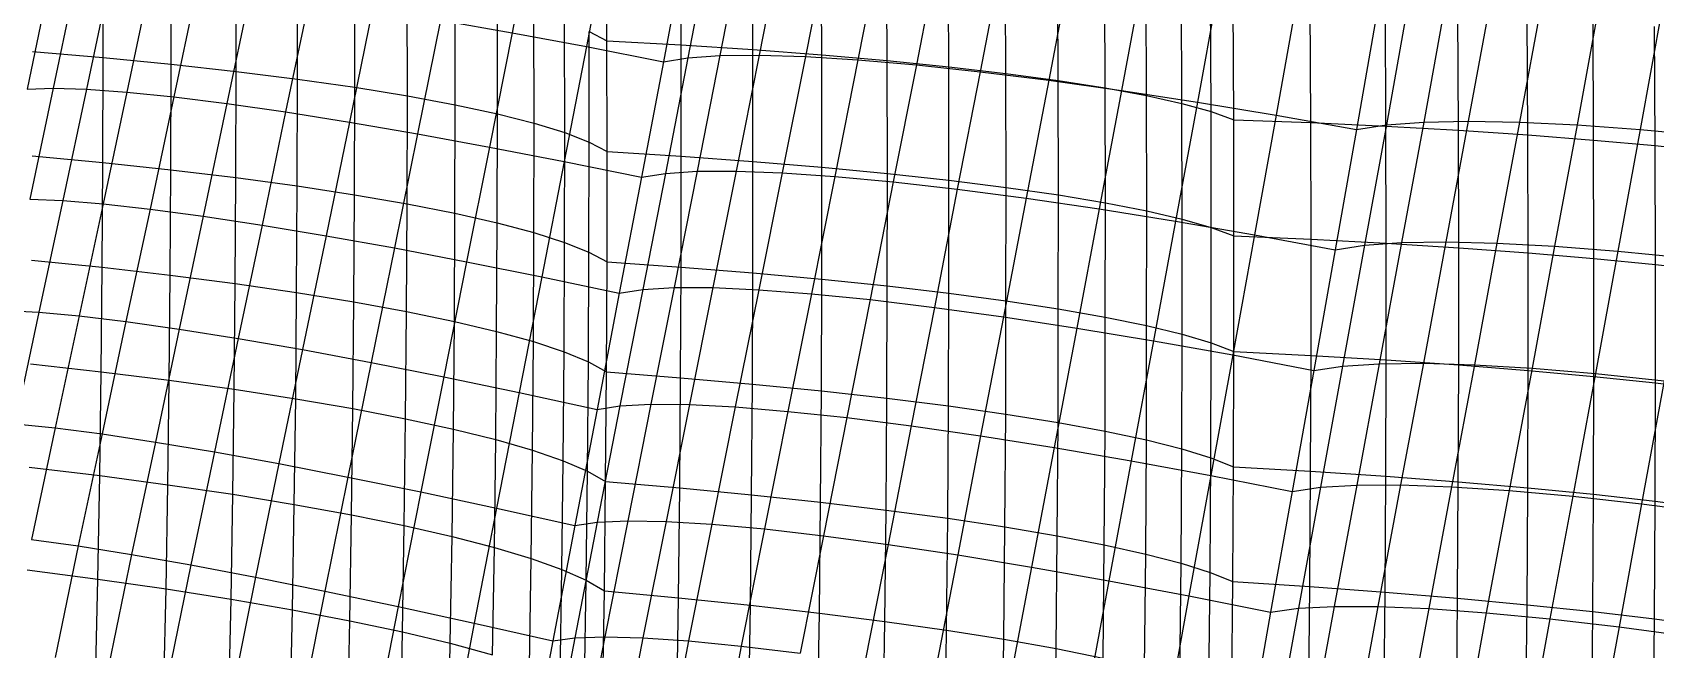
# Model space of a CAD drawing. Extents: x -429 to 429, y -1 to 209.
# Drawn here: x -361.02 to -325.05, y 123.39 to 137.08 of the extents above; entities that cross this region are included whole.
import ezdxf

# ---------------------------------------------------------------- set-up
doc = ezdxf.new("R2010")
doc.units = 0

msp = doc.modelspace()

# ---------------------------------------------------------------- linework, layer by layer
at = {"layer": 'default', "color": 5, "linetype": 'CONTINUOUS'}
for p, q in [((-349.9, 139.598, 122.231), (-350.394, 137.07, 121.901)), ((-348.256, 139.304, 121.576), (-348.742, 136.762, 121.253)), ((-346.561, 138.983, 121.088), (-347.04, 136.426, 120.775)), ((-346.561, 138.983, 121.088), (-347.04, 136.426, 120.775)), ((-346.006, 139.074, 119.3), (-346.497, 136.516, 118.976)), ((-345.287, 139.127, 117.572), (-345.787, 136.566, 117.237)), ((-344.41, 139.141, 115.92), (-344.916, 136.575, 115.574)), ((-343.384, 139.115, 114.36), (-343.893, 136.542, 114.003)), ((-342.219, 139.05, 112.906), (-342.727, 136.47, 112.54)), ((-340.925, 138.946, 111.571), (-341.431, 136.357, 111.199)), ((-339.515, 138.804, 110.369), (-340.017, 136.205, 109.993)), ((-338.002, 138.627, 109.311), (-338.497, 136.016, 108.933)), ((-360.636, 138.262, 133.882), (-361.141, 135.816, 133.593)), ((-360.05, 138.288, 132.154), (-360.565, 135.838, 131.855)), ((-359.305, 138.273, 130.491), (-359.826, 135.817, 130.181)), ((-358.407, 138.217, 128.909), (-358.932, 135.753, 128.589)), ((-336.4, 138.414, 108.407), (-336.888, 135.792, 108.03)), ((-334.724, 138.169, 107.664), (-335.204, 135.533, 107.292)), ((-357.365, 138.12, 127.423), (-357.891, 135.647, 127.095)), ((-356.19, 137.983, 126.048), (-356.714, 135.5, 125.713)), ((-354.892, 137.808, 124.796), (-355.412, 135.313, 124.457)), ((-332.989, 137.893, 107.091), (-333.462, 135.245, 106.727)), ((-328.712, 137.778, 101.559), (-329.203, 135.107, 101.172)), ((-353.484, 137.596, 123.681), (-353.999, 135.089, 123.34)), ((-331.214, 137.59, 106.692), (-331.678, 134.927, 106.34)), ((-331.214, 137.59, 106.692), (-331.678, 134.927, 106.34)), ((-330.541, 137.691, 104.905), (-331.017, 135.027, 104.541)), ((-329.704, 137.754, 103.189), (-330.19, 135.088, 102.813)), ((-327.574, 137.762, 100.03), (-328.067, 135.086, 99.634)), ((-326.299, 137.708, 98.617), (-326.792, 135.025, 98.213)), ((-324.901, 137.615, 97.333), (-325.391, 134.924, 96.923)), ((-351.98, 137.349, 122.713), (-352.488, 134.829, 122.372)), ((-351.98, 137.349, 122.713), (-350.394, 137.07, 121.901)), ((-350.394, 137.07, 121.901), (-350.895, 134.536, 121.564)), ((-350.394, 137.07, 121.901), (-348.742, 136.762, 121.253)), ((-348.742, 136.762, 121.253), (-349.236, 134.214, 120.923)), ((-348.742, 136.762, 121.253), (-347.04, 136.426, 120.775)), ((-347.04, 136.426, 120.775), (-347.526, 133.864, 120.456)), ((-347.04, 136.426, 120.775), (-347.526, 133.864, 120.456)), ((-347.04, 136.426, 120.775), (-346.497, 136.516, 118.976)), ((-346.497, 136.516, 118.976), (-346.995, 133.952, 118.646)), ((-346.497, 136.516, 118.976), (-345.787, 136.566, 117.237)), ((-345.787, 136.566, 117.237), (-346.293, 133.998, 116.896)), ((-345.787, 136.566, 117.237), (-344.916, 136.575, 115.574)), ((-344.916, 136.575, 115.574), (-345.428, 134.002, 115.222)), ((-344.916, 136.575, 115.574), (-343.893, 136.542, 114.003)), ((-343.893, 136.542, 114.003), (-344.408, 133.963, 113.641)), ((-343.893, 136.542, 114.003), (-342.727, 136.47, 112.54)), ((-342.727, 136.47, 112.54), (-343.242, 133.882, 112.169)), ((-342.727, 136.47, 112.54), (-341.431, 136.357, 111.199)), ((-341.431, 136.357, 111.199), (-341.944, 133.761, 110.821)), ((-341.431, 136.357, 111.199), (-340.017, 136.205, 109.993)), ((-340.017, 136.205, 109.993), (-340.525, 133.599, 109.611)), ((-340.017, 136.205, 109.993), (-338.497, 136.016, 108.933)), ((-338.497, 136.016, 108.933), (-338.999, 133.399, 108.549)), ((-338.497, 136.016, 108.933), (-336.888, 135.792, 108.03)), ((-361.141, 135.816, 133.593), (-360.565, 135.838, 131.855)), ((-360.565, 135.838, 131.855), (-361.081, 133.376, 131.553)), ((-360.565, 135.838, 131.855), (-359.826, 135.817, 130.181)), ((-359.826, 135.817, 130.181), (-360.348, 133.348, 129.871)), ((-359.826, 135.817, 130.181), (-358.932, 135.753, 128.589)), ((-358.932, 135.753, 128.589), (-359.456, 133.276, 128.27)), ((-358.932, 135.753, 128.589), (-357.891, 135.647, 127.095)), ((-357.891, 135.647, 127.095), (-358.416, 133.16, 126.768)), ((-357.891, 135.647, 127.095), (-356.714, 135.5, 125.713)), ((-336.888, 135.792, 108.03), (-337.382, 133.162, 107.647)), ((-336.888, 135.792, 108.03), (-335.204, 135.533, 107.292)), ((-356.714, 135.5, 125.713), (-357.238, 133.003, 125.38)), ((-356.714, 135.5, 125.713), (-355.412, 135.313, 124.457)), ((-355.412, 135.313, 124.457), (-355.933, 132.805, 124.12)), ((-355.412, 135.313, 124.457), (-353.999, 135.089, 123.34)), ((-335.204, 135.533, 107.292), (-335.691, 132.891, 106.913)), ((-335.204, 135.533, 107.292), (-333.462, 135.245, 106.727)), ((-353.999, 135.089, 123.34), (-354.515, 132.569, 123)), ((-353.999, 135.089, 123.34), (-352.488, 134.829, 122.372)), ((-333.462, 135.245, 106.727), (-333.94, 132.589, 106.356)), ((-333.462, 135.245, 106.727), (-331.678, 134.927, 106.34)), ((-331.678, 134.927, 106.34), (-332.149, 132.259, 105.98)), ((-331.678, 134.927, 106.34), (-332.149, 132.259, 105.98)), ((-331.678, 134.927, 106.34), (-331.017, 135.027, 104.541)), ((-331.017, 135.027, 104.541), (-331.5, 132.357, 104.171)), ((-331.017, 135.027, 104.541), (-330.19, 135.088, 102.813)), ((-330.19, 135.088, 102.813), (-330.681, 132.415, 102.431)), ((-330.19, 135.088, 102.813), (-329.203, 135.107, 101.172)), ((-329.203, 135.107, 101.172), (-329.7, 132.43, 100.78)), ((-329.203, 135.107, 101.172), (-328.067, 135.086, 99.634)), ((-328.067, 135.086, 99.634), (-328.566, 132.403, 99.231)), ((-328.067, 135.086, 99.634), (-326.792, 135.025, 98.213)), ((-326.792, 135.025, 98.213), (-327.291, 132.335, 97.802)), ((-326.792, 135.025, 98.213), (-325.391, 134.924, 96.923)), ((-325.391, 134.924, 96.923), (-325.887, 132.225, 96.506)), ((-325.391, 134.924, 96.923), (-323.877, 134.784, 95.776)), ((-352.488, 134.829, 122.372), (-352.999, 132.297, 122.033)), ((-352.488, 134.829, 122.372), (-350.895, 134.536, 121.564)), ((-350.895, 134.536, 121.564), (-351.399, 131.991, 121.227)), ((-350.895, 134.536, 121.564), (-349.236, 134.214, 120.923)), ((-349.236, 134.214, 120.923), (-349.733, 131.656, 120.592)), ((-349.236, 134.214, 120.923), (-347.526, 133.864, 120.456)), ((-347.526, 133.864, 120.456), (-348.016, 131.293, 120.133)), ((-347.526, 133.864, 120.456), (-348.016, 131.293, 120.133)), ((-347.526, 133.864, 120.456), (-346.995, 133.952, 118.646)), ((-346.995, 133.952, 118.646), (-347.495, 131.378, 118.313)), ((-346.995, 133.952, 118.646), (-346.293, 133.998, 116.896)), ((-346.293, 133.998, 116.896), (-346.801, 131.419, 116.552)), ((-346.293, 133.998, 116.896), (-345.428, 134.002, 115.222)), ((-345.428, 134.002, 115.222), (-345.94, 131.417, 114.868)), ((-345.428, 134.002, 115.222), (-344.408, 133.963, 113.641)), ((-344.408, 133.963, 113.641), (-344.922, 131.371, 113.279)), ((-344.408, 133.963, 113.641), (-343.242, 133.882, 112.169)), ((-343.242, 133.882, 112.169), (-343.756, 131.282, 111.799)), ((-343.242, 133.882, 112.169), (-341.944, 133.761, 110.821)), ((-341.944, 133.761, 110.821), (-342.455, 131.151, 110.445)), ((-341.944, 133.761, 110.821), (-340.525, 133.599, 109.611)), ((-340.525, 133.599, 109.611), (-341.032, 130.979, 109.23)), ((-340.525, 133.599, 109.611), (-338.999, 133.399, 108.549)), ((-361.081, 133.376, 131.553), (-360.348, 133.348, 129.871)), ((-360.348, 133.348, 129.871), (-360.878, 130.873, 129.554)), ((-360.348, 133.348, 129.871), (-359.456, 133.276, 128.27)), ((-359.456, 133.276, 128.27), (-359.99, 130.792, 127.944)), ((-359.456, 133.276, 128.27), (-358.416, 133.16, 126.768)), ((-358.416, 133.16, 126.768), (-358.951, 130.667, 126.433)), ((-358.416, 133.16, 126.768), (-357.238, 133.003, 125.38)), ((-338.999, 133.399, 108.549), (-339.502, 130.768, 108.166)), ((-338.999, 133.399, 108.549), (-337.382, 133.162, 107.647)), ((-337.382, 133.162, 107.647), (-337.879, 130.52, 107.265)), ((-337.382, 133.162, 107.647), (-335.691, 132.891, 106.913)), ((-357.238, 133.003, 125.38), (-357.771, 130.499, 125.038)), ((-357.238, 133.003, 125.38), (-355.933, 132.805, 124.12)), ((-355.933, 132.805, 124.12), (-356.462, 130.29, 123.773)), ((-355.933, 132.805, 124.12), (-354.515, 132.569, 123)), ((-335.691, 132.891, 106.913), (-336.18, 130.238, 106.534)), ((-335.691, 132.891, 106.913), (-333.94, 132.589, 106.356)), ((-354.515, 132.569, 123), (-355.039, 130.042, 122.652)), ((-354.515, 132.569, 123), (-352.999, 132.297, 122.033)), ((-333.94, 132.589, 106.356), (-334.423, 129.924, 105.983)), ((-333.94, 132.589, 106.356), (-332.149, 132.259, 105.98)), ((-331.5, 132.357, 104.171), (-330.681, 132.415, 102.431)), ((-330.681, 132.415, 102.431), (-331.173, 129.73, 102.047)), ((-330.681, 132.415, 102.431), (-329.7, 132.43, 100.78)), ((-329.7, 132.43, 100.78), (-330.196, 129.74, 100.386)), ((-329.7, 132.43, 100.78), (-328.566, 132.403, 99.231)), ((-328.566, 132.403, 99.231), (-329.065, 129.706, 98.829)), ((-328.566, 132.403, 99.231), (-327.291, 132.335, 97.802)), ((-352.999, 132.297, 122.033), (-353.516, 129.757, 121.685)), ((-352.999, 132.297, 122.033), (-351.399, 131.991, 121.227)), ((-332.149, 132.259, 105.98), (-332.625, 129.582, 105.616)), ((-332.149, 132.259, 105.98), (-332.625, 129.582, 105.616)), ((-332.149, 132.259, 105.98), (-331.5, 132.357, 104.171)), ((-331.5, 132.357, 104.171), (-331.986, 129.677, 103.796)), ((-327.291, 132.335, 97.802), (-327.789, 129.63, 97.393)), ((-327.291, 132.335, 97.802), (-325.887, 132.225, 96.506)), ((-325.887, 132.225, 96.506), (-326.383, 129.512, 96.091)), ((-325.887, 132.225, 96.506), (-324.369, 132.076, 95.355)), ((-351.399, 131.991, 121.227), (-351.908, 129.439, 120.883)), ((-351.399, 131.991, 121.227), (-349.733, 131.656, 120.592)), ((-349.733, 131.656, 120.592), (-350.234, 129.091, 120.255)), ((-349.733, 131.656, 120.592), (-348.016, 131.293, 120.133)), ((-348.016, 131.293, 120.133), (-348.51, 128.717, 119.807)), ((-348.016, 131.293, 120.133), (-348.51, 128.717, 119.807)), ((-348.016, 131.293, 120.133), (-347.495, 131.378, 118.313)), ((-347.495, 131.378, 118.313), (-348.001, 128.797, 117.976)), ((-347.495, 131.378, 118.313), (-346.801, 131.419, 116.552)), ((-346.801, 131.419, 116.552), (-347.316, 128.833, 116.204)), ((-346.801, 131.419, 116.552), (-345.94, 131.417, 114.868)), ((-345.94, 131.417, 114.868), (-346.461, 128.825, 114.509)), ((-345.94, 131.417, 114.868), (-344.922, 131.371, 113.279)), ((-344.922, 131.371, 113.279), (-345.445, 128.772, 112.909)), ((-344.922, 131.371, 113.279), (-343.756, 131.282, 111.799)), ((-343.756, 131.282, 111.799), (-344.28, 128.674, 111.42)), ((-343.756, 131.282, 111.799), (-342.455, 131.151, 110.445)), ((-342.455, 131.151, 110.445), (-342.977, 128.534, 110.059)), ((-342.455, 131.151, 110.445), (-341.032, 130.979, 109.23)), ((-341.032, 130.979, 109.23), (-341.549, 128.352, 108.839)), ((-341.032, 130.979, 109.23), (-339.502, 130.768, 108.166)), ((-361.605, 130.909, 131.247), (-360.878, 130.873, 129.554)), ((-360.878, 130.873, 129.554), (-361.402, 128.398, 129.241)), ((-360.878, 130.873, 129.554), (-359.99, 130.792, 127.944)), ((-359.99, 130.792, 127.944), (-360.517, 128.307, 127.623)), ((-359.99, 130.792, 127.944), (-358.951, 130.667, 126.433)), ((-358.951, 130.667, 126.433), (-359.479, 128.172, 126.105)), ((-358.951, 130.667, 126.433), (-357.771, 130.499, 125.038)), ((-339.502, 130.768, 108.166), (-340.012, 128.13, 107.774)), ((-339.502, 130.768, 108.166), (-337.879, 130.52, 107.265)), ((-357.771, 130.499, 125.038), (-358.297, 127.994, 124.703)), ((-357.771, 130.499, 125.038), (-356.462, 130.29, 123.773)), ((-356.462, 130.29, 123.773), (-356.986, 127.773, 123.434)), ((-356.462, 130.29, 123.773), (-355.039, 130.042, 122.652)), ((-337.879, 130.52, 107.265), (-338.381, 127.871, 106.873)), ((-337.879, 130.52, 107.265), (-336.18, 130.238, 106.534)), ((-336.18, 130.238, 106.534), (-336.675, 127.577, 106.147)), ((-336.18, 130.238, 106.534), (-334.423, 129.924, 105.983)), ((-355.039, 130.042, 122.652), (-355.558, 127.514, 122.31)), ((-355.039, 130.042, 122.652), (-353.516, 129.757, 121.685)), ((-334.423, 129.924, 105.983), (-334.909, 127.252, 105.604)), ((-334.423, 129.924, 105.983), (-332.625, 129.582, 105.616)), ((-353.516, 129.757, 121.685), (-354.029, 127.218, 121.343)), ((-353.516, 129.757, 121.685), (-351.908, 129.439, 120.883)), ((-332.625, 129.582, 105.616), (-333.104, 126.898, 105.248)), ((-332.625, 129.582, 105.616), (-333.104, 126.898, 105.248)), ((-332.625, 129.582, 105.616), (-331.986, 129.677, 103.796)), ((-331.986, 129.677, 103.796), (-332.476, 126.99, 103.417)), ((-331.986, 129.677, 103.796), (-331.173, 129.73, 102.047)), ((-331.173, 129.73, 102.047), (-331.673, 127.038, 101.657)), ((-331.173, 129.73, 102.047), (-330.196, 129.74, 100.386)), ((-330.196, 129.74, 100.386), (-330.701, 127.043, 99.985)), ((-330.196, 129.74, 100.386), (-329.065, 129.706, 98.829)), ((-329.065, 129.706, 98.829), (-329.572, 127.003, 98.418)), ((-329.065, 129.706, 98.829), (-327.789, 129.63, 97.393)), ((-327.789, 129.63, 97.393), (-328.296, 126.919, 96.973)), ((-327.789, 129.63, 97.393), (-326.383, 129.512, 96.091)), ((-326.383, 129.512, 96.091), (-326.888, 126.792, 95.665)), ((-326.383, 129.512, 96.091), (-324.861, 129.353, 94.937)), ((-351.908, 129.439, 120.883), (-352.415, 126.888, 120.544)), ((-351.908, 129.439, 120.883), (-350.234, 129.091, 120.255)), ((-324.861, 129.353, 94.937), (-325.361, 126.624, 94.507)), ((-350.234, 129.091, 120.255), (-350.734, 126.529, 119.922)), ((-350.234, 129.091, 120.255), (-348.51, 128.717, 119.807)), ((-348.51, 128.717, 119.807), (-348.001, 128.797, 117.976)), ((-348.001, 128.797, 117.976), (-348.504, 126.219, 117.64)), ((-348.001, 128.797, 117.976), (-347.316, 128.833, 116.204)), ((-347.316, 128.833, 116.204), (-347.826, 126.248, 115.858)), ((-347.316, 128.833, 116.204), (-346.461, 128.825, 114.509)), ((-346.461, 128.825, 114.509), (-346.976, 126.232, 114.153)), ((-346.461, 128.825, 114.509), (-345.445, 128.772, 112.909)), ((-348.51, 128.717, 119.807), (-349.003, 126.143, 119.481)), ((-348.51, 128.717, 119.807), (-349.003, 126.143, 119.481)), ((-345.445, 128.772, 112.909), (-345.962, 126.171, 112.544)), ((-345.445, 128.772, 112.909), (-344.28, 128.674, 111.42)), ((-344.28, 128.674, 111.42), (-344.797, 126.065, 111.048)), ((-344.28, 128.674, 111.42), (-342.977, 128.534, 110.059)), ((-342.977, 128.534, 110.059), (-343.491, 125.915, 109.68)), ((-342.977, 128.534, 110.059), (-341.549, 128.352, 108.839)), ((-361.402, 128.398, 129.241), (-360.517, 128.307, 127.623)), ((-360.517, 128.307, 127.623), (-361.046, 125.834, 127.3)), ((-360.517, 128.307, 127.623), (-359.479, 128.172, 126.105)), ((-359.479, 128.172, 126.105), (-360.009, 125.689, 125.773)), ((-359.479, 128.172, 126.105), (-358.297, 127.994, 124.703)), ((-341.549, 128.352, 108.839), (-342.06, 125.723, 108.456)), ((-341.549, 128.352, 108.839), (-340.012, 128.13, 107.774)), ((-340.012, 128.13, 107.774), (-340.517, 125.491, 107.388)), ((-340.012, 128.13, 107.774), (-338.381, 127.871, 106.873)), ((-358.297, 127.994, 124.703), (-358.826, 125.5, 124.365)), ((-358.297, 127.994, 124.703), (-356.986, 127.773, 123.434)), ((-356.986, 127.773, 123.434), (-357.51, 125.268, 123.092)), ((-356.986, 127.773, 123.434), (-355.558, 127.514, 122.31)), ((-338.381, 127.871, 106.873), (-338.88, 125.222, 106.488)), ((-338.381, 127.871, 106.873), (-336.675, 127.577, 106.147)), ((-355.558, 127.514, 122.31), (-356.077, 124.997, 121.966)), ((-355.558, 127.514, 122.31), (-354.029, 127.218, 121.343)), ((-336.675, 127.577, 106.147), (-337.167, 124.917, 105.766)), ((-336.675, 127.577, 106.147), (-334.909, 127.252, 105.604)), ((-354.029, 127.218, 121.343), (-354.541, 124.69, 121)), ((-354.029, 127.218, 121.343), (-352.415, 126.888, 120.544)), ((-334.909, 127.252, 105.604), (-335.394, 124.582, 105.228)), ((-334.909, 127.252, 105.604), (-333.104, 126.898, 105.248)), ((-333.104, 126.898, 105.248), (-332.476, 126.99, 103.417)), ((-332.476, 126.99, 103.417), (-332.967, 124.306, 103.039)), ((-332.476, 126.99, 103.417), (-331.673, 127.038, 101.657)), ((-331.673, 127.038, 101.657), (-332.172, 124.349, 101.267)), ((-331.673, 127.038, 101.657), (-330.701, 127.043, 99.985)), ((-330.701, 127.043, 99.985), (-331.206, 124.347, 99.584)), ((-330.701, 127.043, 99.985), (-329.572, 127.003, 98.418)), ((-329.572, 127.003, 98.418), (-330.079, 124.299, 98.007)), ((-329.572, 127.003, 98.418), (-328.296, 126.919, 96.973)), ((-352.415, 126.888, 120.544), (-352.919, 124.349, 120.205)), ((-352.415, 126.888, 120.544), (-350.734, 126.529, 119.922)), ((-333.104, 126.898, 105.248), (-333.582, 124.218, 104.881)), ((-333.104, 126.898, 105.248), (-333.582, 124.218, 104.881)), ((-328.296, 126.919, 96.973), (-328.803, 124.208, 96.554)), ((-328.296, 126.919, 96.973), (-326.888, 126.792, 95.665)), ((-326.888, 126.792, 95.665), (-327.392, 124.072, 95.24)), ((-326.888, 126.792, 95.665), (-325.361, 126.624, 94.507)), ((-325.361, 126.624, 94.507), (-325.86, 123.895, 94.078)), ((-325.361, 126.624, 94.507), (-323.731, 126.416, 93.512)), ((-350.734, 126.529, 119.922), (-351.23, 123.979, 119.589)), ((-350.734, 126.529, 119.922), (-349.003, 126.143, 119.481)), ((-349.003, 126.143, 119.481), (-349.491, 123.583, 119.159)), ((-349.003, 126.143, 119.481), (-349.491, 123.583, 119.159)), ((-348.504, 126.219, 117.64), (-349.005, 123.653, 117.307)), ((-349.003, 126.143, 119.481), (-348.504, 126.219, 117.64)), ((-348.504, 126.219, 117.64), (-347.826, 126.248, 115.858)), ((-347.826, 126.248, 115.858), (-348.336, 123.676, 115.513)), ((-347.826, 126.248, 115.858), (-346.976, 126.232, 114.153)), ((-346.976, 126.232, 114.153), (-347.492, 123.652, 113.797)), ((-346.976, 126.232, 114.153), (-345.962, 126.171, 112.544)), ((-345.962, 126.171, 112.544), (-346.481, 123.583, 112.178)), ((-345.962, 126.171, 112.544), (-344.797, 126.065, 111.048)), ((-344.797, 126.065, 111.048), (-345.316, 123.468, 110.673)), ((-344.797, 126.065, 111.048), (-343.491, 125.915, 109.68)), ((-343.491, 125.915, 109.68), (-344.008, 123.308, 109.299)), ((-343.491, 125.915, 109.68), (-342.06, 125.723, 108.456)), ((-361.046, 125.834, 127.3), (-360.009, 125.689, 125.773)), ((-360.009, 125.689, 125.773), (-360.52, 123.215, 125.459)), ((-360.009, 125.689, 125.773), (-358.826, 125.5, 124.365)), ((-342.06, 125.723, 108.456), (-342.572, 123.106, 108.07)), ((-342.06, 125.723, 108.456), (-340.517, 125.491, 107.388)), ((-358.826, 125.5, 124.365), (-359.336, 123.015, 124.045)), ((-358.826, 125.5, 124.365), (-357.51, 125.268, 123.092)), ((-357.51, 125.268, 123.092), (-358.018, 122.772, 122.767)), ((-357.51, 125.268, 123.092), (-356.077, 124.997, 121.966)), ((-340.517, 125.491, 107.388), (-341.023, 122.864, 107)), ((-340.517, 125.491, 107.388), (-338.88, 125.222, 106.488)), ((-338.88, 125.222, 106.488), (-339.379, 122.585, 106.102)), ((-338.88, 125.222, 106.488), (-337.167, 124.917, 105.766)), ((-356.077, 124.997, 121.966), (-356.581, 122.491, 121.639)), ((-356.077, 124.997, 121.966), (-354.541, 124.69, 121)), ((-337.167, 124.917, 105.766), (-337.657, 122.27, 105.383)), ((-337.167, 124.917, 105.766), (-335.394, 124.582, 105.228)), ((-354.541, 124.69, 121), (-355.04, 122.173, 120.673)), ((-354.541, 124.69, 121), (-352.919, 124.349, 120.205)), ((-335.394, 124.582, 105.228), (-335.876, 121.925, 104.854)), ((-335.394, 124.582, 105.228), (-333.582, 124.218, 104.881)), ((-352.919, 124.349, 120.205), (-353.413, 121.823, 119.879)), ((-352.919, 124.349, 120.205), (-351.23, 123.979, 119.589)), ((-333.582, 124.218, 104.881), (-334.056, 121.552, 104.518)), ((-333.582, 124.218, 104.881), (-334.056, 121.552, 104.518)), ((-333.582, 124.218, 104.881), (-332.967, 124.306, 103.039)), ((-332.967, 124.306, 103.039), (-333.45, 121.633, 102.666)), ((-332.967, 124.306, 103.039), (-332.172, 124.349, 101.267)), ((-332.172, 124.349, 101.267), (-332.663, 121.67, 100.884)), ((-332.172, 124.349, 101.267), (-331.206, 124.347, 99.584)), ((-331.206, 124.347, 99.584), (-331.701, 121.66, 99.192)), ((-331.206, 124.347, 99.584), (-330.079, 124.299, 98.007)), ((-330.079, 124.299, 98.007), (-330.576, 121.605, 97.606)), ((-330.079, 124.299, 98.007), (-328.803, 124.208, 96.554)), ((-328.803, 124.208, 96.554), (-329.3, 121.505, 96.146)), ((-328.803, 124.208, 96.554), (-327.392, 124.072, 95.24)), ((-351.23, 123.979, 119.589), (-351.718, 121.444, 119.267)), ((-351.23, 123.979, 119.589), (-349.491, 123.583, 119.159)), ((-327.392, 124.072, 95.24), (-327.887, 121.361, 94.826)), ((-327.392, 124.072, 95.24), (-325.86, 123.895, 94.078)), ((-325.86, 123.895, 94.078), (-326.351, 121.174, 93.661)), ((-325.86, 123.895, 94.078), (-324.225, 123.677, 93.082)), ((-349.491, 123.583, 119.159), (-349.973, 121.04, 118.843)), ((-349.491, 123.583, 119.159), (-349.973, 121.04, 118.843)), ((-349.005, 123.653, 117.307), (-349.494, 121.101, 116.982)), ((-349.491, 123.583, 119.159), (-349.005, 123.653, 117.307)), ((-349.005, 123.653, 117.307), (-348.336, 123.676, 115.513)), ((-348.336, 123.676, 115.513), (-348.831, 121.116, 115.18)), ((-348.336, 123.676, 115.513), (-347.492, 123.652, 113.797)), ((-347.492, 123.652, 113.797), (-347.991, 121.084, 113.455)), ((-347.492, 123.652, 113.797), (-346.481, 123.583, 112.178)), ((-346.481, 123.583, 112.178), (-346.982, 121.005, 111.828)), ((-346.481, 123.583, 112.178), (-345.316, 123.468, 110.673)), ((-345.316, 123.468, 110.673), (-345.816, 120.88, 110.316)), ((-345.316, 123.468, 110.673), (-344.008, 123.308, 109.299))]:
    msp.add_line(p, q, dxfattribs=at)
at = {"layer": 'default', "color": 3, "linetype": 'CONTINUOUS'}
for p, q in [((-348.289, 136.893, 147.655), (-348.298, 139.356, 147.465)), ((-348.289, 136.893, 147.655), (-348.298, 139.356, 147.465)), ((-346.648, 136.803, 147.169), (-346.657, 139.278, 146.978)), ((-359.456, 136.522, 161.106), (-359.457, 138.86, 160.932)), ((-345.058, 136.699, 146.542), (-345.067, 139.185, 146.35)), ((-343.531, 136.582, 145.779), (-343.541, 139.08, 145.585)), ((-342.08, 136.454, 144.886), (-342.09, 138.963, 144.691)), ((-357.947, 136.374, 160.419), (-357.948, 138.725, 160.245)), ((-356.507, 136.214, 159.604), (-356.509, 138.578, 159.428)), ((-340.716, 136.315, 143.87), (-340.726, 138.835, 143.674)), ((-339.449, 136.166, 142.739), (-339.46, 138.696, 142.541)), ((-338.291, 136.009, 141.501), (-338.301, 138.549, 141.303)), ((-355.148, 136.042, 158.667), (-355.149, 138.418, 158.49)), ((-353.879, 135.86, 157.615), (-353.881, 138.249, 157.437)), ((-337.249, 135.845, 140.168), (-337.26, 138.394, 139.969)), ((-336.332, 135.675, 138.749), (-336.343, 138.233, 138.549)), ((-352.712, 135.67, 156.457), (-352.714, 138.07, 156.278)), ((-351.655, 135.472, 155.202), (-351.657, 137.884, 155.022)), ((-335.548, 135.5, 137.255), (-335.559, 138.066, 137.054)), ((-334.902, 135.322, 135.699), (-334.914, 137.895, 135.497)), ((-350.717, 135.27, 153.86), (-350.719, 137.692, 153.678)), ((-349.905, 135.063, 152.441), (-349.907, 137.495, 152.258)), ((-334.4, 135.142, 134.092), (-334.412, 137.722, 133.89)), ((-334.4, 135.142, 134.092), (-334.412, 137.722, 133.89)), ((-332.692, 135.077, 133.688), (-332.703, 137.668, 133.485)), ((-331.027, 134.999, 133.137), (-331.039, 137.6, 132.932)), ((-329.419, 134.908, 132.441), (-329.431, 137.52, 132.236)), ((-327.881, 134.805, 131.608), (-327.893, 137.427, 131.402)), ((-349.225, 134.854, 150.957), (-349.228, 137.295, 150.773)), ((-348.687, 137.094, 149.235), (-348.289, 136.893, 147.655)), ((-348.684, 134.644, 149.419), (-348.687, 137.094, 149.235)), ((-326.424, 134.691, 130.643), (-326.436, 137.323, 130.436)), ((-325.06, 134.567, 129.555), (-325.073, 137.208, 129.346)), ((-348.289, 136.893, 147.655), (-346.648, 136.803, 147.169)), ((-348.285, 134.436, 147.84), (-348.289, 136.893, 147.655)), ((-348.285, 134.436, 147.84), (-348.289, 136.893, 147.655)), ((-346.648, 136.803, 147.169), (-345.058, 136.699, 146.542)), ((-346.644, 134.334, 147.355), (-346.648, 136.803, 147.169)), ((-345.058, 136.699, 146.542), (-343.531, 136.582, 145.779)), ((-345.054, 134.218, 146.729), (-345.058, 136.699, 146.542)), ((-361.022, 136.656, 161.658), (-359.456, 136.522, 161.106)), ((-359.463, 134.191, 161.273), (-359.456, 136.522, 161.106)), ((-359.456, 136.522, 161.106), (-357.947, 136.374, 160.419)), ((-357.954, 134.03, 160.587), (-357.947, 136.374, 160.419)), ((-357.947, 136.374, 160.419), (-356.507, 136.214, 159.604)), ((-343.531, 136.582, 145.779), (-342.08, 136.454, 144.886)), ((-343.527, 134.09, 145.967), (-343.531, 136.582, 145.779)), ((-342.08, 136.454, 144.886), (-340.716, 136.315, 143.87)), ((-342.075, 133.95, 145.075), (-342.08, 136.454, 144.886)), ((-356.513, 133.857, 159.773), (-356.507, 136.214, 159.604)), ((-356.507, 136.214, 159.604), (-355.148, 136.042, 158.667)), ((-355.153, 133.672, 158.837), (-355.148, 136.042, 158.667)), ((-355.148, 136.042, 158.667), (-353.879, 135.86, 157.615)), ((-340.716, 136.315, 143.87), (-339.449, 136.166, 142.739)), ((-340.711, 133.801, 144.06), (-340.716, 136.315, 143.87)), ((-339.449, 136.166, 142.739), (-338.291, 136.009, 141.501)), ((-339.445, 133.641, 142.93), (-339.449, 136.166, 142.739)), ((-338.291, 136.009, 141.501), (-337.249, 135.845, 140.168)), ((-338.286, 133.474, 141.694), (-338.291, 136.009, 141.501)), ((-353.885, 133.478, 157.787), (-353.879, 135.86, 157.615)), ((-353.879, 135.86, 157.615), (-352.712, 135.67, 156.457)), ((-352.717, 133.276, 156.63), (-352.712, 135.67, 156.457)), ((-352.712, 135.67, 156.457), (-351.655, 135.472, 155.202)), ((-337.249, 135.845, 140.168), (-336.332, 135.675, 138.749)), ((-337.244, 133.301, 140.361), (-337.249, 135.845, 140.168)), ((-336.332, 135.675, 138.749), (-335.548, 135.5, 137.255)), ((-336.327, 133.122, 138.943), (-336.332, 135.675, 138.749)), ((-351.66, 133.068, 155.376), (-351.655, 135.472, 155.202)), ((-351.655, 135.472, 155.202), (-350.717, 135.27, 153.86)), ((-350.721, 132.854, 154.034), (-350.717, 135.27, 153.86)), ((-350.717, 135.27, 153.86), (-349.905, 135.063, 152.441)), ((-335.548, 135.5, 137.255), (-334.902, 135.322, 135.699)), ((-335.543, 132.939, 137.45), (-335.548, 135.5, 137.255)), ((-334.902, 135.322, 135.699), (-334.4, 135.142, 134.092)), ((-334.897, 132.754, 135.895), (-334.902, 135.322, 135.699)), ((-349.909, 132.638, 152.617), (-349.905, 135.063, 152.441)), ((-349.905, 135.063, 152.441), (-349.225, 134.854, 150.957)), ((-334.4, 135.142, 134.092), (-332.692, 135.077, 133.688)), ((-334.394, 132.567, 134.289), (-334.4, 135.142, 134.092)), ((-334.394, 132.567, 134.289), (-334.4, 135.142, 134.092)), ((-332.692, 135.077, 133.688), (-331.027, 134.999, 133.137)), ((-332.686, 132.492, 133.886), (-332.692, 135.077, 133.688)), ((-331.027, 134.999, 133.137), (-329.419, 134.908, 132.441)), ((-331.021, 132.403, 133.335), (-331.027, 134.999, 133.137)), ((-329.419, 134.908, 132.441), (-327.881, 134.805, 131.608)), ((-329.413, 132.302, 132.641), (-329.419, 134.908, 132.441)), ((-349.229, 132.42, 151.133), (-349.225, 134.854, 150.957)), ((-349.225, 134.854, 150.957), (-348.684, 134.644, 149.419)), ((-348.688, 132.203, 149.596), (-348.684, 134.644, 149.419)), ((-348.684, 134.644, 149.419), (-348.285, 134.436, 147.84)), ((-327.881, 134.805, 131.608), (-326.424, 134.691, 130.643)), ((-327.874, 132.189, 131.808), (-327.881, 134.805, 131.608)), ((-326.424, 134.691, 130.643), (-325.06, 134.567, 129.555)), ((-326.418, 132.065, 130.844), (-326.424, 134.691, 130.643)), ((-325.06, 134.567, 129.555), (-323.801, 134.433, 128.351)), ((-325.054, 131.931, 129.757), (-325.06, 134.567, 129.555)), ((-361.029, 134.338, 161.824), (-359.463, 134.191, 161.273)), ((-359.477, 131.868, 161.433), (-359.463, 134.191, 161.273)), ((-359.463, 134.191, 161.273), (-357.954, 134.03, 160.587)), ((-348.288, 131.987, 148.018), (-348.285, 134.436, 147.84)), ((-348.288, 131.987, 148.018), (-348.285, 134.436, 147.84)), ((-348.285, 134.436, 147.84), (-346.644, 134.334, 147.355)), ((-346.647, 131.873, 147.534), (-346.644, 134.334, 147.355)), ((-346.644, 134.334, 147.355), (-345.054, 134.218, 146.729)), ((-345.056, 131.745, 146.909), (-345.054, 134.218, 146.729)), ((-345.054, 134.218, 146.729), (-343.527, 134.09, 145.967)), ((-357.967, 131.694, 160.748), (-357.954, 134.03, 160.587)), ((-357.954, 134.03, 160.587), (-356.513, 133.857, 159.773)), ((-356.527, 131.507, 159.935), (-356.513, 133.857, 159.773)), ((-356.513, 133.857, 159.773), (-355.153, 133.672, 158.837)), ((-343.53, 131.605, 146.148), (-343.527, 134.09, 145.967)), ((-343.527, 134.09, 145.967), (-342.075, 133.95, 145.075)), ((-342.078, 131.454, 145.257), (-342.075, 133.95, 145.075)), ((-342.075, 133.95, 145.075), (-340.711, 133.801, 144.06)), ((-355.167, 131.31, 159), (-355.153, 133.672, 158.837)), ((-355.153, 133.672, 158.837), (-353.885, 133.478, 157.787)), ((-353.898, 131.104, 157.951), (-353.885, 133.478, 157.787)), ((-353.885, 133.478, 157.787), (-352.717, 133.276, 156.63)), ((-340.714, 131.293, 144.243), (-340.711, 133.801, 144.06)), ((-340.711, 133.801, 144.06), (-339.445, 133.641, 142.93)), ((-339.447, 131.123, 143.114), (-339.445, 133.641, 142.93)), ((-339.445, 133.641, 142.93), (-338.286, 133.474, 141.694)), ((-338.288, 130.946, 141.879), (-338.286, 133.474, 141.694)), ((-338.286, 133.474, 141.694), (-337.244, 133.301, 140.361)), ((-352.73, 130.89, 156.795), (-352.717, 133.276, 156.63)), ((-352.717, 133.276, 156.63), (-351.66, 133.068, 155.376)), ((-337.246, 130.764, 140.547), (-337.244, 133.301, 140.361)), ((-337.244, 133.301, 140.361), (-336.327, 133.122, 138.943)), ((-336.329, 130.576, 139.13), (-336.327, 133.122, 138.943)), ((-336.327, 133.122, 138.943), (-335.543, 132.939, 137.45)), ((-351.672, 130.67, 155.542), (-351.66, 133.068, 155.376)), ((-351.66, 133.068, 155.376), (-350.721, 132.854, 154.034)), ((-350.734, 130.446, 154.202), (-350.721, 132.854, 154.034)), ((-350.721, 132.854, 154.034), (-349.909, 132.638, 152.617)), ((-335.544, 130.386, 137.637), (-335.543, 132.939, 137.45)), ((-335.543, 132.939, 137.45), (-334.897, 132.754, 135.895)), ((-334.898, 130.194, 136.082), (-334.897, 132.754, 135.895)), ((-334.897, 132.754, 135.895), (-334.394, 132.567, 134.289)), ((-349.921, 130.221, 152.784), (-349.909, 132.638, 152.617)), ((-349.909, 132.638, 152.617), (-349.229, 132.42, 151.133)), ((-349.241, 129.994, 151.302), (-349.229, 132.42, 151.133)), ((-349.229, 132.42, 151.133), (-348.688, 132.203, 149.596)), ((-334.395, 130.002, 134.477), (-334.394, 132.567, 134.289)), ((-334.395, 130.002, 134.477), (-334.394, 132.567, 134.289)), ((-334.394, 132.567, 134.289), (-332.686, 132.492, 133.886)), ((-332.687, 129.915, 134.075), (-332.686, 132.492, 133.886)), ((-332.686, 132.492, 133.886), (-331.021, 132.403, 133.335)), ((-331.022, 129.815, 133.525), (-331.021, 132.403, 133.335)), ((-331.021, 132.403, 133.335), (-329.413, 132.302, 132.641)), ((-361.043, 132.029, 161.983), (-359.477, 131.868, 161.433)), ((-348.699, 129.769, 149.766), (-348.688, 132.203, 149.596)), ((-348.688, 132.203, 149.596), (-348.288, 131.987, 148.018)), ((-329.414, 129.703, 132.832), (-329.413, 132.302, 132.641)), ((-329.413, 132.302, 132.641), (-327.874, 132.189, 131.808)), ((-327.875, 129.579, 132), (-327.874, 132.189, 131.808)), ((-327.874, 132.189, 131.808), (-326.418, 132.065, 130.844)), ((-326.418, 132.065, 130.844), (-325.054, 131.931, 129.757)), ((-326.418, 129.446, 131.038), (-326.418, 132.065, 130.844)), ((-359.499, 129.553, 161.585), (-359.477, 131.868, 161.433)), ((-359.477, 131.868, 161.433), (-357.967, 131.694, 160.748)), ((-357.989, 129.365, 160.902), (-357.967, 131.694, 160.748)), ((-357.967, 131.694, 160.748), (-356.527, 131.507, 159.935)), ((-348.299, 129.547, 148.188), (-348.288, 131.987, 148.018)), ((-348.299, 129.547, 148.188), (-348.288, 131.987, 148.018)), ((-348.288, 131.987, 148.018), (-346.647, 131.873, 147.534)), ((-346.657, 129.42, 147.707), (-346.647, 131.873, 147.534)), ((-346.647, 131.873, 147.534), (-345.056, 131.745, 146.909)), ((-345.065, 129.28, 147.084), (-345.056, 131.745, 146.909)), ((-345.056, 131.745, 146.909), (-343.53, 131.605, 146.148)), ((-325.055, 129.303, 129.951), (-325.054, 131.931, 129.757)), ((-325.054, 131.931, 129.757), (-323.795, 131.788, 128.554)), ((-356.548, 129.166, 160.09), (-356.527, 131.507, 159.935)), ((-356.527, 131.507, 159.935), (-355.167, 131.31, 159)), ((-355.188, 128.955, 159.156), (-355.167, 131.31, 159)), ((-355.167, 131.31, 159), (-353.898, 131.104, 157.951)), ((-343.537, 129.128, 146.326), (-343.53, 131.605, 146.148)), ((-343.53, 131.605, 146.148), (-342.078, 131.454, 145.257)), ((-342.084, 128.966, 145.436), (-342.078, 131.454, 145.257)), ((-342.078, 131.454, 145.257), (-340.714, 131.293, 144.243)), ((-340.719, 128.793, 144.423), (-340.714, 131.293, 144.243)), ((-340.714, 131.293, 144.243), (-339.447, 131.123, 143.114)), ((-353.919, 128.737, 158.107), (-353.898, 131.104, 157.951)), ((-353.898, 131.104, 157.951), (-352.73, 130.89, 156.795)), ((-339.451, 128.613, 143.295), (-339.447, 131.123, 143.114)), ((-339.447, 131.123, 143.114), (-338.288, 130.946, 141.879)), ((-338.292, 128.426, 142.06), (-338.288, 130.946, 141.879)), ((-338.288, 130.946, 141.879), (-337.246, 130.764, 140.547)), ((-352.751, 128.511, 156.952), (-352.73, 130.89, 156.795)), ((-352.73, 130.89, 156.795), (-351.672, 130.67, 155.542)), ((-351.693, 128.281, 155.7), (-351.672, 130.67, 155.542)), ((-351.672, 130.67, 155.542), (-350.734, 130.446, 154.202)), ((-337.25, 128.234, 140.729), (-337.246, 130.764, 140.547)), ((-337.246, 130.764, 140.547), (-336.329, 130.576, 139.13)), ((-336.333, 128.039, 139.311), (-336.329, 130.576, 139.13)), ((-336.329, 130.576, 139.13), (-335.544, 130.386, 137.637)), ((-350.754, 128.047, 154.361), (-350.734, 130.446, 154.202)), ((-350.734, 130.446, 154.202), (-349.921, 130.221, 152.784)), ((-349.941, 127.811, 152.944), (-349.921, 130.221, 152.784)), ((-349.921, 130.221, 152.784), (-349.241, 129.994, 151.302)), ((-335.549, 127.841, 137.818), (-335.544, 130.386, 137.637)), ((-335.544, 130.386, 137.637), (-334.898, 130.194, 136.082)), ((-349.261, 127.576, 151.463), (-349.241, 129.994, 151.302)), ((-349.241, 129.994, 151.302), (-348.699, 129.769, 149.766)), ((-334.905, 127.643, 136.263), (-334.898, 130.194, 136.082)), ((-334.898, 130.194, 136.082), (-334.395, 130.002, 134.477)), ((-334.404, 127.445, 134.656), (-334.395, 130.002, 134.477)), ((-334.404, 127.445, 134.656), (-334.395, 130.002, 134.477)), ((-334.395, 130.002, 134.477), (-332.687, 129.915, 134.075)), ((-332.695, 127.347, 134.256), (-332.687, 129.915, 134.075)), ((-332.687, 129.915, 134.075), (-331.022, 129.815, 133.525)), ((-361.066, 129.728, 162.135), (-359.499, 129.553, 161.585)), ((-359.53, 127.249, 161.729), (-359.499, 129.553, 161.585)), ((-359.499, 129.553, 161.585), (-357.989, 129.365, 160.902)), ((-348.719, 127.344, 149.927), (-348.699, 129.769, 149.766)), ((-348.699, 129.769, 149.766), (-348.299, 129.547, 148.188)), ((-348.319, 127.115, 148.349), (-348.299, 129.547, 148.188)), ((-348.319, 127.115, 148.349), (-348.299, 129.547, 148.188)), ((-348.299, 129.547, 148.188), (-346.657, 129.42, 147.707)), ((-331.03, 127.235, 133.707), (-331.022, 129.815, 133.525)), ((-331.022, 129.815, 133.525), (-329.414, 129.703, 132.832)), ((-329.422, 127.112, 133.014), (-329.414, 129.703, 132.832)), ((-329.414, 129.703, 132.832), (-327.875, 129.579, 132)), ((-327.883, 126.978, 132.184), (-327.875, 129.579, 132)), ((-327.875, 129.579, 132), (-326.418, 129.446, 131.038)), ((-358.02, 127.047, 161.047), (-357.989, 129.365, 160.902)), ((-357.989, 129.365, 160.902), (-356.548, 129.166, 160.09)), ((-356.579, 126.834, 160.236), (-356.548, 129.166, 160.09)), ((-356.548, 129.166, 160.09), (-355.188, 128.955, 159.156)), ((-346.676, 126.976, 147.869), (-346.657, 129.42, 147.707)), ((-346.657, 129.42, 147.707), (-345.065, 129.28, 147.084)), ((-345.084, 126.823, 147.248), (-345.065, 129.28, 147.084)), ((-345.065, 129.28, 147.084), (-343.537, 129.128, 146.326)), ((-326.426, 126.834, 131.222), (-326.418, 129.446, 131.038)), ((-326.418, 129.446, 131.038), (-325.055, 129.303, 129.951)), ((-325.062, 126.682, 130.135), (-325.055, 129.303, 129.951)), ((-325.055, 129.303, 129.951), (-323.795, 129.151, 128.749)), ((-355.219, 126.61, 159.303), (-355.188, 128.955, 159.156)), ((-355.188, 128.955, 159.156), (-353.919, 128.737, 158.107)), ((-343.555, 126.659, 146.49), (-343.537, 129.128, 146.326)), ((-343.537, 129.128, 146.326), (-342.084, 128.966, 145.436)), ((-342.102, 126.485, 145.601), (-342.084, 128.966, 145.436)), ((-342.084, 128.966, 145.436), (-340.719, 128.793, 144.423)), ((-340.737, 126.302, 144.589), (-340.719, 128.793, 144.423)), ((-340.719, 128.793, 144.423), (-339.451, 128.613, 143.295)), ((-353.949, 126.379, 158.255), (-353.919, 128.737, 158.107)), ((-353.919, 128.737, 158.107), (-352.751, 128.511, 156.952)), ((-352.781, 126.142, 157.101), (-352.751, 128.511, 156.952)), ((-352.751, 128.511, 156.952), (-351.693, 128.281, 155.7)), ((-339.469, 126.111, 143.462), (-339.451, 128.613, 143.295)), ((-339.451, 128.613, 143.295), (-338.292, 128.426, 142.06)), ((-338.31, 125.915, 142.228), (-338.292, 128.426, 142.06)), ((-338.292, 128.426, 142.06), (-337.25, 128.234, 140.729)), ((-351.723, 125.9, 155.85), (-351.693, 128.281, 155.7)), ((-351.693, 128.281, 155.7), (-350.754, 128.047, 154.361)), ((-337.268, 125.714, 140.897), (-337.25, 128.234, 140.729)), ((-337.25, 128.234, 140.729), (-336.333, 128.039, 139.311)), ((-350.784, 125.656, 154.511), (-350.754, 128.047, 154.361)), ((-350.754, 128.047, 154.361), (-349.941, 127.811, 152.944)), ((-349.971, 125.412, 153.096), (-349.941, 127.811, 152.944)), ((-349.941, 127.811, 152.944), (-349.261, 127.576, 151.463)), ((-336.351, 125.51, 139.48), (-336.333, 128.039, 139.311)), ((-336.333, 128.039, 139.311), (-335.549, 127.841, 137.818)), ((-335.567, 125.305, 137.988), (-335.549, 127.841, 137.818)), ((-335.549, 127.841, 137.818), (-334.905, 127.643, 136.263)), ((-361.097, 127.438, 162.278), (-359.53, 127.249, 161.729)), ((-349.29, 125.169, 151.614), (-349.261, 127.576, 151.463)), ((-349.261, 127.576, 151.463), (-348.719, 127.344, 149.927)), ((-348.747, 124.929, 150.079), (-348.719, 127.344, 149.927)), ((-348.719, 127.344, 149.927), (-348.319, 127.115, 148.349)), ((-334.922, 125.1, 136.433), (-334.905, 127.643, 136.263)), ((-334.905, 127.643, 136.263), (-334.404, 127.445, 134.656)), ((-334.421, 124.898, 134.827), (-334.404, 127.445, 134.656)), ((-334.421, 124.898, 134.827), (-334.404, 127.445, 134.656)), ((-334.404, 127.445, 134.656), (-332.695, 127.347, 134.256)), ((-332.712, 124.788, 134.427), (-332.695, 127.347, 134.256)), ((-332.695, 127.347, 134.256), (-331.03, 127.235, 133.707)), ((-359.571, 124.955, 161.864), (-359.53, 127.249, 161.729)), ((-359.53, 127.249, 161.729), (-358.02, 127.047, 161.047)), ((-358.061, 124.739, 161.182), (-358.02, 127.047, 161.047)), ((-358.02, 127.047, 161.047), (-356.579, 126.834, 160.236)), ((-348.347, 124.695, 148.501), (-348.319, 127.115, 148.349)), ((-348.347, 124.695, 148.501), (-348.319, 127.115, 148.349)), ((-348.319, 127.115, 148.349), (-346.676, 126.976, 147.869)), ((-346.704, 124.542, 148.022), (-346.676, 126.976, 147.869)), ((-346.676, 126.976, 147.869), (-345.084, 126.823, 147.248)), ((-331.047, 124.665, 133.879), (-331.03, 127.235, 133.707)), ((-331.03, 127.235, 133.707), (-329.422, 127.112, 133.014)), ((-329.438, 124.53, 133.187), (-329.422, 127.112, 133.014)), ((-329.422, 127.112, 133.014), (-327.883, 126.978, 132.184)), ((-327.899, 124.386, 132.357), (-327.883, 126.978, 132.184)), ((-327.883, 126.978, 132.184), (-326.426, 126.834, 131.222)), ((-356.62, 124.512, 160.372), (-356.579, 126.834, 160.236)), ((-356.579, 126.834, 160.236), (-355.219, 126.61, 159.303)), ((-345.111, 124.377, 147.402), (-345.084, 126.823, 147.248)), ((-345.084, 126.823, 147.248), (-343.555, 126.659, 146.49)), ((-343.583, 124.2, 146.645), (-343.555, 126.659, 146.49)), ((-343.555, 126.659, 146.49), (-342.102, 126.485, 145.601)), ((-326.442, 124.232, 131.396), (-326.426, 126.834, 131.222)), ((-326.426, 126.834, 131.222), (-325.062, 126.682, 130.135)), ((-325.078, 124.07, 130.311), (-325.062, 126.682, 130.135)), ((-325.062, 126.682, 130.135), (-323.803, 126.522, 128.934)), ((-355.259, 124.275, 159.44), (-355.219, 126.61, 159.303)), ((-355.219, 126.61, 159.303), (-353.949, 126.379, 158.255)), ((-353.989, 124.032, 158.394), (-353.949, 126.379, 158.255)), ((-353.949, 126.379, 158.255), (-352.781, 126.142, 157.101)), ((-342.13, 124.014, 145.757), (-342.102, 126.485, 145.601)), ((-342.102, 126.485, 145.601), (-340.737, 126.302, 144.589)), ((-340.764, 123.82, 144.746), (-340.737, 126.302, 144.589)), ((-340.737, 126.302, 144.589), (-339.469, 126.111, 143.462)), ((-352.821, 123.783, 157.24), (-352.781, 126.142, 157.101)), ((-352.781, 126.142, 157.101), (-351.723, 125.9, 155.85)), ((-351.763, 123.53, 155.99), (-351.723, 125.9, 155.85)), ((-351.723, 125.9, 155.85), (-350.784, 125.656, 154.511)), ((-339.496, 123.619, 143.619), (-339.469, 126.111, 143.462)), ((-339.469, 126.111, 143.462), (-338.31, 125.915, 142.228)), ((-338.337, 123.412, 142.386), (-338.31, 125.915, 142.228)), ((-338.31, 125.915, 142.228), (-337.268, 125.714, 140.897)), ((-350.823, 123.276, 154.652), (-350.784, 125.656, 154.511)), ((-350.784, 125.656, 154.511), (-349.971, 125.412, 153.096)), ((-337.294, 123.203, 141.056), (-337.268, 125.714, 140.897)), ((-337.268, 125.714, 140.897), (-336.351, 125.51, 139.48)), ((-350.01, 123.023, 153.237), (-349.971, 125.412, 153.096)), ((-349.971, 125.412, 153.096), (-349.29, 125.169, 151.614)), ((-336.377, 122.991, 139.639), (-336.351, 125.51, 139.48)), ((-336.351, 125.51, 139.48), (-335.567, 125.305, 137.988)), ((-335.593, 122.779, 138.148), (-335.567, 125.305, 137.988)), ((-335.567, 125.305, 137.988), (-334.922, 125.1, 136.433)), ((-361.138, 125.159, 162.412), (-359.571, 124.955, 161.864)), ((-359.623, 122.672, 161.989), (-359.571, 124.955, 161.864)), ((-359.571, 124.955, 161.864), (-358.061, 124.739, 161.182)), ((-349.329, 122.772, 151.756), (-349.29, 125.169, 151.614)), ((-349.29, 125.169, 151.614), (-348.747, 124.929, 150.079)), ((-348.786, 122.526, 150.221), (-348.747, 124.929, 150.079)), ((-348.747, 124.929, 150.079), (-348.347, 124.695, 148.501)), ((-334.948, 122.569, 136.593), (-334.922, 125.1, 136.433)), ((-334.922, 125.1, 136.433), (-334.421, 124.898, 134.827)), ((-334.447, 122.362, 134.987), (-334.421, 124.898, 134.827)), ((-334.447, 122.362, 134.987), (-334.421, 124.898, 134.827)), ((-334.421, 124.898, 134.827), (-332.712, 124.788, 134.427)), ((-358.112, 122.441, 161.308), (-358.061, 124.739, 161.182)), ((-358.061, 124.739, 161.182), (-356.62, 124.512, 160.372)), ((-356.671, 122.2, 160.499), (-356.62, 124.512, 160.372)), ((-356.62, 124.512, 160.372), (-355.259, 124.275, 159.44)), ((-348.385, 122.286, 148.644), (-348.347, 124.695, 148.501)), ((-348.385, 122.286, 148.644), (-348.347, 124.695, 148.501)), ((-348.347, 124.695, 148.501), (-346.704, 124.542, 148.022)), ((-346.742, 122.12, 148.165), (-346.704, 124.542, 148.022)), ((-346.704, 124.542, 148.022), (-345.111, 124.377, 147.402)), ((-332.738, 122.239, 134.588), (-332.712, 124.788, 134.427)), ((-332.712, 124.788, 134.427), (-331.047, 124.665, 133.879)), ((-331.072, 122.105, 134.041), (-331.047, 124.665, 133.879)), ((-331.047, 124.665, 133.879), (-329.438, 124.53, 133.187)), ((-329.464, 121.959, 133.35), (-329.438, 124.53, 133.187)), ((-329.438, 124.53, 133.187), (-327.899, 124.386, 132.357)), ((-355.31, 121.95, 159.568), (-355.259, 124.275, 159.44)), ((-355.259, 124.275, 159.44), (-353.989, 124.032, 158.394)), ((-345.149, 121.941, 147.546), (-345.111, 124.377, 147.402)), ((-345.111, 124.377, 147.402), (-343.583, 124.2, 146.645)), ((-343.62, 121.752, 146.79), (-343.583, 124.2, 146.645)), ((-343.583, 124.2, 146.645), (-342.13, 124.014, 145.757)), ((-327.925, 121.803, 132.521), (-327.899, 124.386, 132.357)), ((-327.899, 124.386, 132.357), (-326.442, 124.232, 131.396)), ((-326.467, 121.639, 131.56), (-326.442, 124.232, 131.396)), ((-326.442, 124.232, 131.396), (-325.078, 124.07, 130.311)), ((-354.04, 121.694, 158.522), (-353.989, 124.032, 158.394)), ((-353.989, 124.032, 158.394), (-352.821, 123.783, 157.24)), ((-352.871, 121.433, 157.369), (-352.821, 123.783, 157.24)), ((-352.821, 123.783, 157.24), (-351.763, 123.53, 155.99)), ((-342.167, 121.554, 145.903), (-342.13, 124.014, 145.757)), ((-342.13, 124.014, 145.757), (-340.764, 123.82, 144.746)), ((-340.801, 121.348, 144.892), (-340.764, 123.82, 144.746)), ((-340.764, 123.82, 144.746), (-339.496, 123.619, 143.619)), ((-325.103, 121.468, 130.475), (-325.078, 124.07, 130.311)), ((-325.078, 124.07, 130.311), (-323.819, 123.901, 129.11)), ((-351.813, 121.17, 156.12), (-351.763, 123.53, 155.99)), ((-351.763, 123.53, 155.99), (-350.823, 123.276, 154.652)), ((-339.534, 121.137, 143.766), (-339.496, 123.619, 143.619)), ((-339.496, 123.619, 143.619), (-338.337, 123.412, 142.386)), ((-338.374, 120.921, 142.534), (-338.337, 123.412, 142.386)), ((-338.337, 123.412, 142.386), (-337.294, 123.203, 141.056))]:
    msp.add_line(p, q, dxfattribs=at)

doc.saveas('drawing.dxf')
